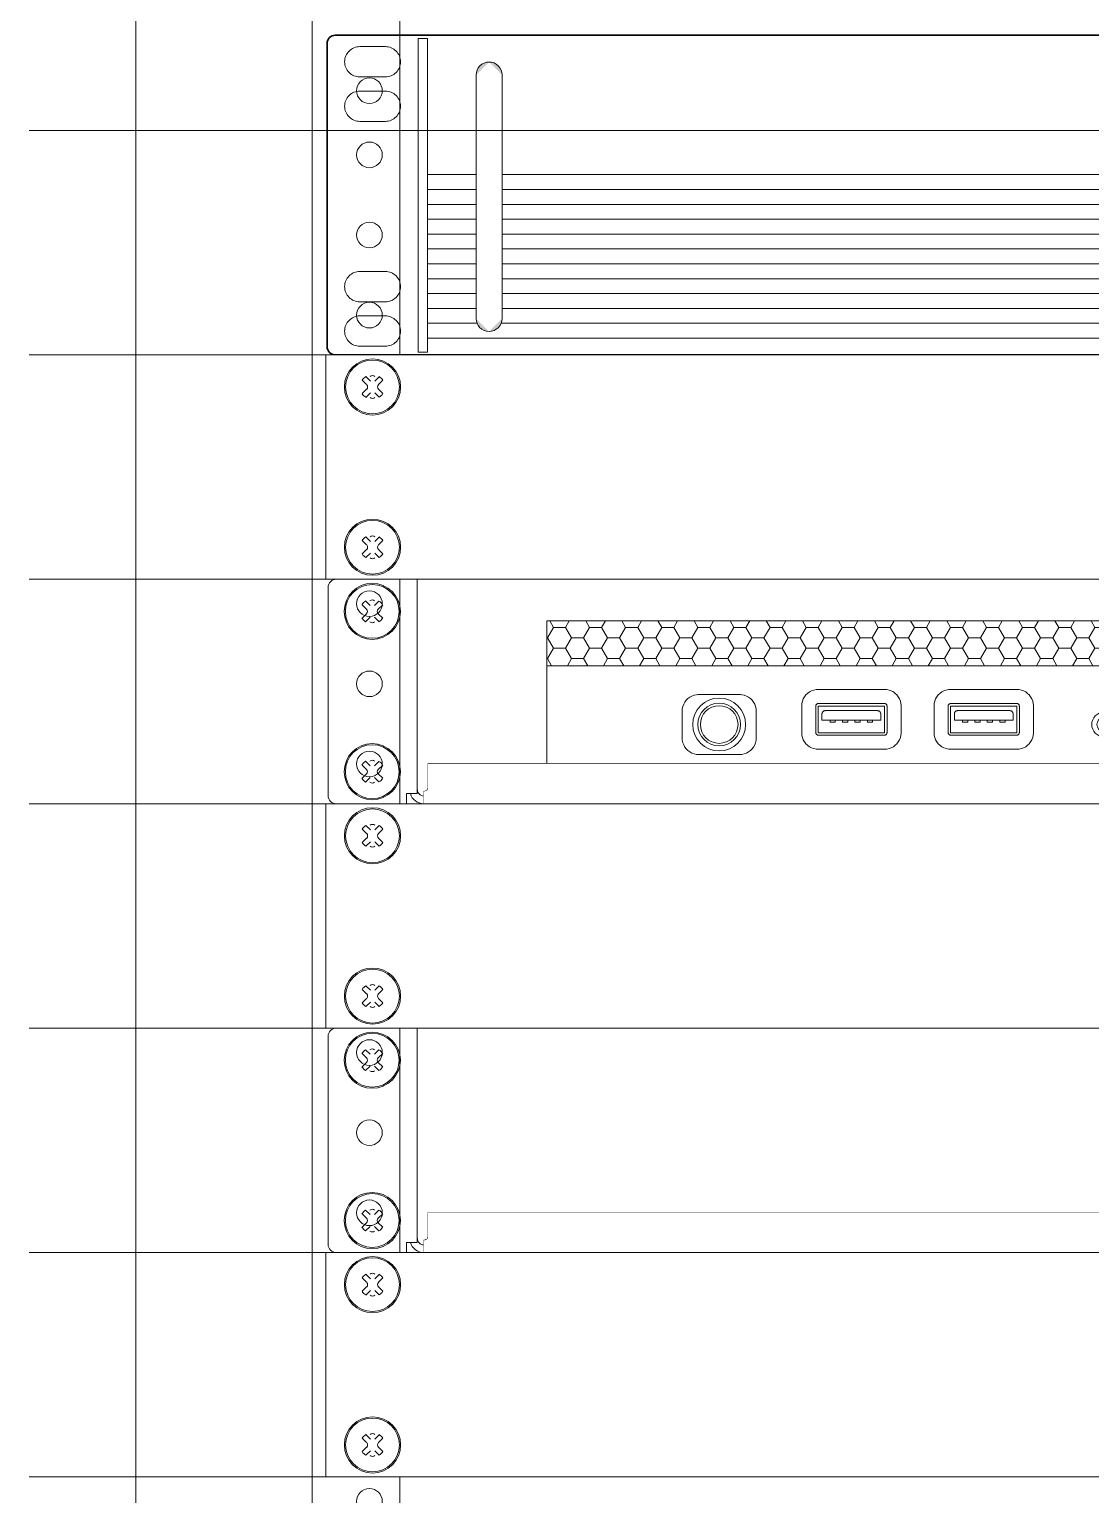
# Model space of a CAD drawing. Header units: millimetres. Extents: x -71336 to -33468, y -26189 to 22712.
# Drawn here: x -34597.8 to -34387.6, y -12856.8 to -12566.6 of the extents above; entities that cross this region are included whole.
import ezdxf

# ---------------------------------------------------------------- set-up
doc = ezdxf.new("R2010")
doc.units = ezdxf.units.MM
doc.set_wipeout_variables(frame=1)
doc.layers.add('PDF3_Geometry', color=7, linetype='Continuous')
doc.layers.add('PDF3_Solid Fills', color=7, linetype='Continuous')
doc.layers.add('SC - Equipment', color=7, linetype='Continuous', lineweight=13)
doc.layers.add('SC - Rack Layout - U-guides and centreline', color=5, linetype='Continuous', lineweight=13, plot=False)
doc.styles.add('ARIAL', font='arial.ttf')

# ---------------------------------------------------------------- blocks, each defined once
blk = doc.blocks.new('*U240')
at = {"layer": 'SC - Rack Layout - U-guides and centreline', "ltscale": 5}
blk.add_lwpolyline([(-300, 0), (300, 0)], dxfattribs=at)
blk = doc.blocks.new('*U241')
at = {"layer": 'SC - Rack Layout - U-guides and centreline', "color": 0, "linetype": 'ByBlock', "lineweight": -2, "transparency": 16777216}
for p in [(0, 666.75), (0, 622.3), (0, 577.85), (0, 533.4), (0, 488.95), (0, 444.5), (0, 400.05)]:
    blk.add_blockref('*U240', p, dxfattribs=at)
blk = doc.blocks.new('*U270')
at = {"layer": 'SC - Equipment'}
for p, q in [((-279.3873, 763.524), (-279.3873, 719.074)), ((-244.4623, 719.074), (-244.4623, 763.524)), ((-227.076, 763.524), (-227.076, 719.074)), ((-279.3873, 719.074), (-279.3873, 674.624)), ((-244.4623, 674.624), (-244.4623, 719.074)), ((-227.076, 719.074), (-227.076, 674.624)), ((-279.3873, 674.624), (-279.3873, 630.174)), ((-244.4623, 630.174), (-244.4623, 674.624)), ((-227.076, 674.624), (-227.076, 630.174)), ((-279.3873, 630.174), (-279.3873, 585.724)), ((-244.4623, 585.724), (-244.4623, 630.174)), ((-227.076, 630.174), (-227.076, 585.724)), ((-279.3873, 585.724), (-279.3873, 541.274)), ((-244.4623, 541.274), (-244.4623, 585.724)), ((-227.076, 585.724), (-227.076, 541.274)), ((-279.3873, 541.274), (-279.3873, 496.824)), ((-244.4623, 496.824), (-244.4623, 541.274)), ((-227.076, 541.274), (-227.076, 496.824)), ((-279.3873, 496.824), (-279.3873, 452.374)), ((-244.4623, 452.374), (-244.4623, 496.824)), ((-227.076, 496.824), (-227.076, 452.374)), ((-279.3873, 452.374), (-279.3873, 407.924)), ((-244.4623, 407.924), (-244.4623, 452.374)), ((-227.076, 452.374), (-227.076, 407.924))]:
    blk.add_line(p, q, dxfattribs=at)
for centre in [(-233.11485, 725.424), (-233.11485, 712.724), (-233.11485, 696.849), (-233.11485, 680.974), (-233.11485, 668.274), (-233.11485, 652.399), (-233.11485, 636.524), (-233.11485, 623.824), (-233.11485, 607.949), (-233.11485, 592.074), (-233.11485, 579.374), (-233.11485, 563.499), (-233.11485, 547.624), (-233.11485, 534.924), (-233.11485, 519.049), (-233.11485, 503.174), (-233.11485, 490.474), (-233.11485, 474.599), (-233.11485, 458.724), (-233.11485, 446.024)]:
    blk.add_circle(centre, 2.54, dxfattribs=at)
at = {"ltscale": 5, "style": 'ARIAL', "flags": 1}
blk.add_attdef('UNITS', (470.5, 46), '', height=9.73997, dxfattribs=at)
blk = doc.blocks.new('LG CVCA')
at = {"layer": 'PDF3_Solid Fills', "true_color": 0xffffff, "transparency": 33554559}
h = blk.add_hatch(color=7, dxfattribs=at)
h.paths.add_polyline_path([(-209.43, 4.64, 0.414229), (-206.85, 7.21)], flags=0)
h.paths.add_polyline_path([(-212, 7.21, 0.414122), (-209.43, 4.64)], flags=0)
h.paths.add_polyline_path([(-212, 7.21), (-212, 55.44)], flags=0)
h.paths.add_polyline_path([(-209.43, 58.01, 0.414229), (-212, 55.44)], flags=0)
h.paths.add_polyline_path([(-206.85, 55.44, 0.414335), (-209.43, 58.01)], flags=0)
at = {"layer": 'PDF3_Geometry', "lineweight": 35}
blk.add_lwpolyline([(241.5, 1.64, -0.41475), (239.86, 0), (-239.86, 0, -0.414753), (-241.5, 1.64), (-241.5, 61.68, -0.414378), (-239.86, 63.32), (239.86, 63.32, -0.414374), (241.5, 61.68)], format="xyb", close=True, dxfattribs=at)
at = {"layer": 'PDF3_Geometry', "lineweight": 18}
for points in [[(-235.03, 61.06), (-229.97, 61.06, -0.414323), (-226.97, 58.06, -0.414323), (-229.97, 55.06), (-235.03, 55.06, -0.414323), (-238.03, 58.06, -0.414323)], [(-209.43, 4.64, -0.414122), (-212, 7.21), (-212, 55.44, -0.414229), (-209.43, 58.01, -0.414335), (-206.85, 55.44), (-206.85, 7.21, -0.414229)], [(-235.03, 52.26), (-229.97, 52.26, -0.414323), (-226.97, 49.26, -0.414323), (-229.97, 46.26), (-235.03, 46.26, -0.414323), (-238.03, 49.26, -0.414323)], [(-235.03, 16.52), (-229.97, 16.52, -0.414323), (-226.97, 13.52, -0.414323), (-229.97, 10.52), (-235.03, 10.52, -0.414323), (-238.03, 13.52, -0.414323)], [(-235.03, 7.72), (-229.97, 7.72, -0.414323), (-226.97, 4.72, -0.414323), (-229.97, 1.72), (-235.03, 1.72, -0.414323), (-238.03, 4.72, -0.414323)]]:
    blk.add_lwpolyline(points, format="xyb", close=True, dxfattribs=at)
blk.add_lwpolyline([(-221.65, 0.52), (-223.5, 0.52), (-223.5, 62.7), (-221.65, 62.7)], close=True, dxfattribs=at)
for points in [[(-221.65, 35.7), (-212, 35.7)], [(-206.85, 35.7), (206.92, 35.7)], [(-221.65, 32.76), (-212, 32.76)], [(-206.85, 32.76), (206.92, 32.76)], [(-221.65, 29.81), (-212, 29.81)], [(-206.85, 29.81), (206.92, 29.81)], [(-221.65, 26.87), (-212, 26.87)], [(-206.85, 26.87), (206.92, 26.87)], [(-221.65, 23.92), (-212, 23.92)], [(-206.85, 23.92), (206.92, 23.92)], [(-221.65, 20.98), (-212, 20.98)], [(-206.85, 20.98), (206.92, 20.98)], [(-221.65, 18.04), (-212, 18.04)], [(-206.85, 18.04), (206.92, 18.04)], [(-221.65, 15.09), (-212, 15.09)], [(-206.85, 15.09), (206.92, 15.09)], [(-221.65, 12.15), (-212, 12.15)], [(-206.85, 12.15), (206.92, 12.15)], [(-221.65, 9.21), (-212, 9.21)], [(-206.85, 9.21), (206.92, 9.21)], [(-221.65, 6.26), (-211.82, 6.26)], [(-207.03, 6.26), (207.11, 6.26)], [(-221.65, 3.32), (221.5, 3.32)]]:
    blk.add_lwpolyline(points, dxfattribs=at)
blk = doc.blocks.new('1U BLANK PANEL - RACK LAYOUT')
blk.add_wipeout([(-241.3, 44.45), (241.3, 44.45), (241.3, 0), (-241.3, 0)])
at = {"layer": 'SC - Equipment'}
for p, q in [((-241.3, 0), (-241.3, 44.45)), ((-241.3, 44.45), (241.3, 44.45)), ((-233.23, 38.56), (-234.09, 39.42)), ((-232.49, 39.27), (-233.38, 40.16)), ((-230.74, 40.13), (-231.6, 39.27)), ((-230, 39.42), (-230.89, 38.56)), ((-233.23, 37.64), (-234.09, 36.78)), ((-232.49, 36.93), (-233.38, 36.04)), ((-230.74, 36.07), (-231.6, 36.93)), ((-230, 36.78), (-230.89, 37.64)), ((-233.23, 6.81), (-234.09, 7.67)), ((-233.23, 5.89), (-234.09, 5.03)), ((-232.49, 7.52), (-233.38, 8.41)), ((-230.74, 8.38), (-231.6, 7.52)), ((-230, 7.67), (-230.89, 6.81)), ((-230, 5.03), (-230.89, 5.89)), ((-232.49, 5.18), (-233.38, 4.29)), ((-230.74, 4.32), (-231.6, 5.18)), ((241.3, 0), (-241.3, 0)), ((-241.3, 0), (-241.3, 0))]:
    blk.add_line(p, q, dxfattribs=at)
for centre, major_axis, start_param, end_param in [((-232.06, 38.1), (5.56, 0), 0, 6.283185), ((-232.06, 38.1), (5.33, 0), 0, 6.283185), ((-232.06, 38.1), (2.44, 0), 2.143456, 2.563819), ((-233.66, 38.1), (0.635, 0), 5.497788, 7.068584), ((-232.06, 39.73), (0.635, 0), 0.785399, 2.356195), ((-230.43, 38.1), (0.635, 0), 2.356195, 3.926991), ((-232.06, 38.1), (2.44, 0), 0.57266, 0.993023), ((-232.06, 38.1), (2.44, 0), 3.719366, 4.139729), ((-232.06, 36.47), (0.635, 0), 3.926991, 5.497787), ((-232.06, 38.1), (2.44, 0), 5.290163, 5.710525), ((-232.06, 6.35), (5.56, 0), 0, 6.283185), ((-232.06, 6.35), (5.33, 0), 0, 6.283185), ((-232.06, 6.35), (2.44, 0), 2.143456, 2.563819), ((-233.66, 6.35), (0.635, 0), 5.497788, 7.068584), ((-232.06, 7.98), (0.635, 0), 0.785399, 2.356195), ((-230.43, 6.35), (0.635, 0), 2.356195, 3.926991), ((-232.06, 6.35), (2.44, 0), 0.57266, 0.993023), ((-232.06, 6.35), (2.44, 0), 3.719366, 4.139729), ((-232.06, 4.72), (0.635, 0), 3.926991, 5.497787), ((-232.06, 6.35), (2.44, 0), 5.290163, 5.710525)]:
    blk.add_ellipse(centre, major_axis=major_axis, ratio=1, start_param=start_param, end_param=end_param, dxfattribs=at)
blk = doc.blocks.new('*U281')
blk.add_blockref('1U BLANK PANEL - RACK LAYOUT', (0, -44.45))
blk = doc.blocks.new('MOOD MEDIA 246')
at = {"layer": 'SC - Equipment', "ltscale": 5}
h = blk.add_hatch(dxfattribs=at)
h.set_pattern_fill('HONEY', color=256, scale=0.75)
h.set_pattern_definition([(0, (34721.8029, 7083.4338), (3.571875, 2.06222298), [2.38125, -4.7625]), (120, (34721.8029, 7083.4338), (-3.57187499, 2.062223), [2.38125, -4.7625]), (60, (34721.8029, 7083.4338), (8e-09, 4.12444598), [-4.7625, 2.38125])])
h.paths.add_polyline_path([(-84, 27.19), (84, 27.19), (84, 36.08), (-84, 36.08)])
for p, q in [((-84, 36.08), (-84, 3.08)), ((84, 36.08), (-84, 36.08)), ((84, 36.08), (84, 3.08)), ((84, 3.08), (-84, 3.08)), ((0, 0), (-50, 0)), ((0, 0), (50, 0))]:
    blk.add_line(p, q, dxfattribs=at)
at = {"layer": 'SC - Equipment'}
for p, q in [((-29.53, 17.65), (-29.53, 16.42)), ((-17.9, 16.42), (-17.9, 17.65)), ((-17.16, 13.93), (-17.16, 19.2)), ((-3.32, 17.65), (-3.32, 16.42)), ((8.3, 16.42), (8.3, 17.65)), ((9.04, 13.93), (9.04, 19.2))]:
    blk.add_line(p, q, dxfattribs=at)
at = {"layer": 'SC - Equipment', "ltscale": 5}
for points in [[(-84, 27.19), (84, 27.19), (84, 36.08), (-84, 36.08)], [(-26.51, 3.08), (-23.49, 3.08), (-23.49, 1.49), (-26.51, 1.49)], [(23.49, 3.08), (26.51, 3.08), (26.51, 1.49), (23.49, 1.49)]]:
    blk.add_lwpolyline(points, close=True, dxfattribs=at)
at = {"layer": 'SC - Equipment'}
for points in [[(-54.1, 21.47), (-54.38, 21.45), (-54.84, 21.35), (-55.28, 21.19), (-55.69, 20.97), (-56.06, 20.69), (-56.39, 20.37), (-56.67, 20), (-56.91, 19.59), (-57.08, 19.14), (-57.19, 18.66), (-57.21, 18.38)], [(-45.66, 21.47), (-54.1, 21.47)], [(-42.54, 18.38), (-42.57, 18.66), (-42.68, 19.14), (-42.85, 19.59), (-43.08, 20), (-43.37, 20.37), (-43.7, 20.69), (-44.07, 20.96), (-44.48, 21.19), (-44.92, 21.35), (-45.38, 21.45), (-45.66, 21.47)], [(-30.43, 22.5), (-30.71, 22.48), (-31.17, 22.38), (-31.61, 22.22), (-32.02, 22), (-32.39, 21.72), (-32.72, 21.4), (-33.01, 21.03), (-33.24, 20.62), (-33.42, 20.17), (-33.52, 19.69), (-33.55, 19.41)], [(-16.99, 22.5), (-30.43, 22.5)], [(-13.88, 19.41), (-13.9, 19.69), (-14.01, 20.17), (-14.18, 20.62), (-14.42, 21.03), (-14.7, 21.4), (-15.03, 21.72), (-15.4, 22), (-15.81, 22.22), (-16.25, 22.38), (-16.72, 22.48), (-16.99, 22.5)], [(-4.23, 22.5), (-4.51, 22.48), (-4.97, 22.38), (-5.41, 22.22), (-5.82, 22), (-6.19, 21.72), (-6.52, 21.4), (-6.8, 21.03), (-7.04, 20.62), (-7.21, 20.17), (-7.32, 19.69), (-7.34, 19.41)], [(9.21, 22.5), (-4.23, 22.5)], [(12.32, 19.41), (12.3, 19.69), (12.19, 20.17), (12.02, 20.62), (11.78, 21.03), (11.5, 21.4), (11.17, 21.72), (10.8, 22), (10.39, 22.22), (9.95, 22.38), (9.49, 22.48), (9.21, 22.5)], [(-57.21, 18.38), (-57.22, 12.7)], [(-42.54, 12.71), (-42.54, 18.38)], [(-33.55, 19.41), (-33.55, 13.73)], [(-30.23, 19.72), (-30.31, 19.71), (-30.39, 19.7), (-30.46, 19.67), (-30.52, 19.64), (-30.58, 19.59), (-30.63, 19.54), (-30.68, 19.48), (-30.71, 19.42), (-30.74, 19.35), (-30.76, 19.28), (-30.76, 19.2)], [(-30.76, 19.2), (-30.76, 13.95)], [(-17.19, 19.72), (-30.23, 19.72)], [(-29.43, 17.99), (-29.44, 17.96), (-29.46, 17.94), (-29.47, 17.91), (-29.49, 17.87), (-29.5, 17.84), (-29.51, 17.81), (-29.51, 17.77), (-29.52, 17.74), (-29.52, 17.71), (-29.53, 17.68), (-29.53, 17.65)], [(-28.86, 18.3), (-28.92, 18.3), (-28.98, 18.29), (-29.04, 18.28), (-29.1, 18.26), (-29.16, 18.23), (-29.21, 18.2), (-29.26, 18.17), (-29.31, 18.13), (-29.36, 18.08), (-29.4, 18.04), (-29.43, 17.99)], [(-18.57, 18.3), (-28.86, 18.3)], [(-18, 17.99), (-18.03, 18.04), (-18.07, 18.08), (-18.11, 18.13), (-18.16, 18.17), (-18.21, 18.2), (-18.27, 18.23), (-18.33, 18.26), (-18.39, 18.28), (-18.45, 18.29), (-18.51, 18.3), (-18.57, 18.3)], [(-17.9, 17.65), (-17.9, 17.68), (-17.9, 17.71), (-17.9, 17.74), (-17.91, 17.77), (-17.92, 17.81), (-17.93, 17.84), (-17.94, 17.87), (-17.95, 17.91), (-17.97, 17.94), (-17.98, 17.96), (-18, 17.99)], [(-16.66, 19.2), (-16.67, 19.28), (-16.68, 19.35), (-16.71, 19.42), (-16.75, 19.48), (-16.79, 19.54), (-16.84, 19.59), (-16.9, 19.64), (-16.97, 19.67), (-17.04, 19.7), (-17.11, 19.71), (-17.19, 19.72)], [(-16.66, 13.95), (-16.66, 19.2)], [(-13.88, 13.74), (-13.88, 19.41)], [(-7.34, 19.41), (-7.35, 13.73)], [(-4.03, 19.72), (-4.11, 19.71), (-4.18, 19.7), (-4.25, 19.67), (-4.32, 19.64), (-4.38, 19.59), (-4.43, 19.54), (-4.48, 19.48), (-4.51, 19.42), (-4.54, 19.35), (-4.56, 19.28), (-4.56, 19.2)], [(-4.56, 19.2), (-4.56, 13.95)], [(9.01, 19.72), (-4.03, 19.72)], [(-3.23, 17.99), (-3.24, 17.96), (-3.26, 17.94), (-3.27, 17.91), (-3.28, 17.87), (-3.29, 17.84), (-3.3, 17.81), (-3.31, 17.77), (-3.32, 17.74), (-3.32, 17.71), (-3.32, 17.68), (-3.32, 17.65)], [(-2.65, 18.3), (-2.71, 18.3), (-2.77, 18.29), (-2.83, 18.28), (-2.89, 18.26), (-2.95, 18.23), (-3.01, 18.2), (-3.06, 18.17), (-3.11, 18.13), (-3.16, 18.08), (-3.19, 18.04), (-3.23, 17.99)], [(7.63, 18.3), (-2.65, 18.3)], [(8.2, 17.99), (8.17, 18.04), (8.13, 18.08), (8.09, 18.13), (8.04, 18.17), (7.99, 18.2), (7.93, 18.23), (7.87, 18.26), (7.81, 18.28), (7.75, 18.29), (7.69, 18.3), (7.63, 18.3)], [(8.3, 17.65), (8.3, 17.68), (8.3, 17.71), (8.3, 17.74), (8.29, 17.77), (8.28, 17.81), (8.27, 17.84), (8.26, 17.87), (8.25, 17.91), (8.24, 17.94), (8.22, 17.96), (8.2, 17.99)], [(9.54, 19.2), (9.53, 19.28), (9.52, 19.35), (9.49, 19.42), (9.46, 19.48), (9.41, 19.54), (9.36, 19.59), (9.3, 19.64), (9.23, 19.67), (9.16, 19.7), (9.09, 19.71), (9.01, 19.72)], [(9.54, 13.95), (9.54, 19.2)], [(12.32, 13.74), (12.32, 19.41)], [(-29.53, 16.42), (-17.9, 16.42)], [(-3.32, 16.42), (8.3, 16.42)], [(-57.21, 12.71), (-57.19, 12.43), (-57.08, 11.95), (-56.91, 11.5), (-56.67, 11.09), (-56.39, 10.72), (-56.06, 10.4), (-55.69, 10.13), (-55.28, 9.9), (-54.84, 9.74), (-54.38, 9.64), (-54.1, 9.62)], [(-45.66, 9.62), (-45.38, 9.64), (-44.92, 9.74), (-44.48, 9.9), (-44.07, 10.13), (-43.7, 10.4), (-43.37, 10.72), (-43.08, 11.09), (-42.85, 11.5), (-42.68, 11.95), (-42.57, 12.43), (-42.54, 12.71)], [(-33.55, 13.74), (-33.52, 13.46), (-33.42, 12.98), (-33.24, 12.53), (-33.01, 12.12), (-32.72, 11.75), (-32.39, 11.43), (-32.02, 11.16), (-31.61, 10.94), (-31.17, 10.77), (-30.71, 10.67), (-30.43, 10.65)], [(-30.76, 13.95), (-30.76, 13.88), (-30.74, 13.8), (-30.71, 13.73), (-30.68, 13.67), (-30.63, 13.61), (-30.58, 13.56), (-30.52, 13.52), (-30.46, 13.48), (-30.39, 13.46), (-30.31, 13.44), (-30.23, 13.43)], [(-30.23, 13.43), (-17.19, 13.43)], [(-17.19, 13.43), (-17.11, 13.44), (-17.04, 13.46), (-16.97, 13.48), (-16.9, 13.52), (-16.84, 13.56), (-16.79, 13.61), (-16.75, 13.67), (-16.71, 13.73), (-16.68, 13.8), (-16.67, 13.88), (-16.66, 13.95)], [(-16.99, 10.65), (-16.72, 10.67), (-16.25, 10.77), (-15.81, 10.94), (-15.4, 11.16), (-15.03, 11.43), (-14.7, 11.75), (-14.42, 12.12), (-14.18, 12.53), (-14.01, 12.98), (-13.9, 13.46), (-13.88, 13.74)], [(-7.34, 13.74), (-7.32, 13.46), (-7.21, 12.98), (-7.04, 12.53), (-6.8, 12.12), (-6.52, 11.75), (-6.19, 11.43), (-5.82, 11.16), (-5.41, 10.94), (-4.97, 10.77), (-4.51, 10.67), (-4.23, 10.65)], [(-4.56, 13.95), (-4.56, 13.88), (-4.54, 13.8), (-4.51, 13.73), (-4.48, 13.67), (-4.43, 13.61), (-4.38, 13.56), (-4.32, 13.52), (-4.25, 13.48), (-4.18, 13.46), (-4.11, 13.44), (-4.03, 13.43)], [(-4.03, 13.43), (9.01, 13.43)], [(9.01, 13.43), (9.09, 13.44), (9.16, 13.46), (9.23, 13.48), (9.3, 13.52), (9.36, 13.56), (9.41, 13.61), (9.46, 13.67), (9.49, 13.73), (9.52, 13.8), (9.53, 13.88), (9.54, 13.95)], [(9.21, 10.65), (9.49, 10.67), (9.95, 10.77), (10.39, 10.94), (10.8, 11.16), (11.17, 11.43), (11.5, 11.75), (11.78, 12.12), (12.02, 12.53), (12.19, 12.98), (12.3, 13.46), (12.32, 13.74)], [(-54.1, 9.62), (-45.66, 9.62)], [(-30.43, 10.65), (-16.99, 10.65)], [(-4.23, 10.65), (9.21, 10.65)]]:
    blk.add_lwpolyline(points, dxfattribs=at)
at = {"layer": 'SC - Equipment', "flags": 128}
for points in [[(-17.16, 19.2), (-30.26, 19.2)], [(-30.26, 19.2), (-30.26, 13.93)], [(9.04, 19.2), (-4.06, 19.2)], [(-4.06, 19.2), (-4.06, 13.93)], [(-27.94, 16.42), (-27.94, 16.01)], [(-27.94, 16.01), (-26.89, 16.01)], [(-26.89, 16.01), (-26.89, 16.42)], [(-25.47, 16.42), (-25.47, 16.01)], [(-25.47, 16.01), (-24.43, 16.01)], [(-24.43, 16.01), (-24.43, 16.42)], [(-23.01, 16.42), (-23.01, 16.01)], [(-23.01, 16.01), (-21.97, 16.01)], [(-21.97, 16.01), (-21.97, 16.42)], [(-20.55, 16.42), (-20.55, 16.01)], [(-20.55, 16.01), (-19.5, 16.01)], [(-19.5, 16.01), (-19.5, 16.42)], [(-1.73, 16.42), (-1.73, 16.01)], [(-1.73, 16.01), (-0.69, 16.01)], [(-0.69, 16.01), (-0.69, 16.42)], [(0.73, 16.42), (0.73, 16.01)], [(0.73, 16.01), (1.77, 16.01)], [(1.77, 16.01), (1.77, 16.42)], [(3.19, 16.42), (3.19, 16.01)], [(3.19, 16.01), (4.24, 16.01)], [(4.24, 16.01), (4.24, 16.42)], [(5.65, 16.42), (5.65, 16.01)], [(5.65, 16.01), (6.7, 16.01)], [(6.7, 16.01), (6.7, 16.42)], [(-30.26, 13.93), (-17.16, 13.93)], [(-4.06, 13.93), (9.04, 13.93)]]:
    blk.add_lwpolyline(points, dxfattribs=at)
at = {"layer": 'SC - Equipment', "ltscale": 5}
blk.add_lwpolyline([(-50, 0), (-50, 1.49), (50, 1.49), (50, 0)], dxfattribs=at)
for centre, radius in [((-49.88, 15.55), 5.23), ((-49.88, 15.55), 4.23), ((-49.88, 15.55), 3.73), ((26.28, 15.55), 2.41), ((36.82, 15.55), 2.41), ((26.28, 15.55), 1.41), ((36.82, 15.55), 1.41)]:
    blk.add_circle(centre, radius, dxfattribs=at)
blk = doc.blocks.new('1U RACK SHELF - RACK LAYOUT')
at = {"layer": 'SC - Equipment', "flags": 128}
for points in [[(-239.7, 44.45, 0.414214), (-241.3, 42.85)], [(-221.61, 2.77, 0.106933), (-221.52, 3.16)], [(-241.3, 1.59, 0.414214), (-239.7, 0)], [(-225.02, 2, 0.334713), (-222.36, 0)], [(-223.6, 2.77, 0.414214), (-222.36, 1.52)]]:
    blk.add_lwpolyline(points, format="xyb", dxfattribs=at)
for points in [[(-223.64, 44.45), (-239.7, 44.45)], [(-223.69, 2), (-223.64, 44.45)], [(-241.3, 42.85), (-241.3, 1.59)], [(-233.73, 38.56), (-234.59, 39.42)], [(-232.99, 39.27), (-233.88, 40.16)], [(-231.24, 40.13), (-232.1, 39.27)], [(-230.5, 39.42), (-231.39, 38.56)], [(-233.73, 37.64), (-234.59, 36.78)], [(-232.99, 36.93), (-233.88, 36.04)], [(-231.24, 36.07), (-232.1, 36.93)], [(-230.5, 36.78), (-231.39, 37.64)], [(-233.73, 6.81), (-234.59, 7.67)], [(-233.73, 5.89), (-234.59, 5.03)], [(-232.99, 7.52), (-233.88, 8.41)], [(-231.24, 8.38), (-232.1, 7.52)], [(-230.5, 7.67), (-231.39, 6.81)], [(-230.5, 5.03), (-231.39, 5.89)], [(-221.52, 7.95), (-221.52, 3.16)], [(221.58, 7.95), (-221.52, 7.95)], [(-232.99, 5.18), (-233.88, 4.29)], [(-231.24, 4.32), (-232.1, 5.18)], [(-225.77, 0), (-225.77, 2)], [(-225.77, 2), (-223.69, 2)], [(-223.69, 2.77), (-223.6, 2.77)], [(-222.36, 2.42), (-222.36, 0)], [(222.42, 0), (-222.36, 0)], [(-239.7, 0), (-225.77, 0)]]:
    blk.add_lwpolyline(points, dxfattribs=at)
at = {"layer": 'SC - Equipment'}
for points in [[(-222.06, 2.48), (-222.08, 2.47), (-222.11, 2.46), (-222.14, 2.46), (-222.17, 2.45), (-222.19, 2.44), (-222.22, 2.44), (-222.25, 2.43), (-222.28, 2.43), (-222.3, 2.43), (-222.33, 2.42), (-222.36, 2.42)], [(-221.61, 2.77), (-221.63, 2.74), (-221.65, 2.72), (-221.67, 2.69), (-221.69, 2.67), (-221.72, 2.65), (-221.74, 2.63), (-221.77, 2.61), (-221.8, 2.59), (-221.82, 2.58), (-221.85, 2.56), (-221.88, 2.55), (-221.91, 2.53), (-221.94, 2.52), (-221.97, 2.51), (-222, 2.5), (-222.03, 2.49), (-222.06, 2.48)]]:
    blk.add_lwpolyline(points, dxfattribs=at)
for centre, major_axis, start_param, end_param in [((-232.56, 38.1), (5.56, 0), 0, 6.283185), ((-232.56, 38.1), (5.33, 0), 0, 6.283185), ((-232.56, 38.1), (2.44, 0), 2.143456, 2.563819), ((-234.16, 38.1), (0.635, 0), 5.497788, 7.068584), ((-232.56, 39.72), (0.635, 0), 0.785399, 2.356195), ((-230.93, 38.1), (0.635, 0), 2.356195, 3.926991), ((-232.56, 38.1), (2.44, 0), 0.57266, 0.993023), ((-232.56, 38.1), (2.44, 0), 3.719366, 4.139729), ((-232.56, 36.47), (0.635, 0), 3.926991, 5.497787), ((-232.56, 38.1), (2.44, 0), 5.290163, 5.710525), ((-232.56, 6.35), (5.56, 0), 0, 6.283185), ((-232.56, 6.35), (5.33, 0), 0, 6.283185), ((-232.56, 6.35), (2.44, 0), 2.143456, 2.563819), ((-234.16, 6.35), (0.635, 0), 5.497788, 7.068584), ((-232.56, 7.97), (0.635, 0), 0.785399, 2.356195), ((-230.93, 6.35), (0.635, 0), 2.356195, 3.926991), ((-232.56, 6.35), (2.44, 0), 0.57266, 0.993023), ((-232.56, 6.35), (2.44, 0), 3.719366, 4.139729), ((-232.56, 4.72), (0.635, 0), 3.926991, 5.497787), ((-232.56, 6.35), (2.44, 0), 5.290163, 5.710525)]:
    blk.add_ellipse(centre, major_axis=major_axis, ratio=1, start_param=start_param, end_param=end_param, dxfattribs=at)
blk.add_wipeout([(-222.36, 0), (-222.36, 2.42), (-222.28, 2.43), (-222.18, 2.45), (-222.07, 2.47), (-221.97, 2.51), (-221.89, 2.54), (-221.82, 2.58), (-221.77, 2.61), (-221.71, 2.66), (-221.68, 2.68), (-221.64, 2.73), (-221.62, 2.75), (-221.61, 2.77), (-221.58, 2.84), (-221.56, 2.91), (-221.54, 2.99), (-221.53, 3.07), (-221.52, 3.15), (-221.52, 3.32), (-221.52, 7.95), (221.58, 7.95), (221.58, 3.16), (221.59, 3.08), (221.59, 3.03), (221.6, 2.98), (221.61, 2.93), (221.63, 2.87), (221.64, 2.84), (221.65, 2.81), (221.66, 2.79), (221.67, 2.77), (221.73, 2.7), (221.77, 2.67), (221.82, 2.62), (221.89, 2.58), (221.98, 2.54), (222.06, 2.5), (222.15, 2.47), (222.28, 2.44), (222.38, 2.43), (222.42, 2.42), (222.42, 0)])

msp = doc.modelspace()

# ---------------------------------------------------------------- block references
for name, p in [('LG CVCA', (-34297.305, -12631.067)), ('MOOD MEDIA 246', (-34411.305, -12719.824))]:
    msp.add_blockref(name, p)
at = {"layer": 'SC - Equipment'}
msp.add_blockref('*U270', (-34297.305, -13304.167), dxfattribs=at)
at = {"layer": 'SC - Rack Layout - U-guides and centreline'}
msp.add_blockref('*U241', (-34297.756, -13253.367), dxfattribs=at)

# ---------------------------------------------------------------- next in the draw order: block references
msp.add_blockref('1U RACK SHELF - RACK LAYOUT', (-34297.305, -12808.865))
at = {"layer": 'SC - Equipment'}
msp.add_blockref('*U281', (-34297.756, -12631.067), dxfattribs=at)

# ---------------------------------------------------------------- next in the draw order: block references
msp.add_blockref('1U RACK SHELF - RACK LAYOUT', (-34297.305, -12719.965))
msp.add_blockref('*U281', (-34297.756, -12808.867), dxfattribs=at)

# ---------------------------------------------------------------- next in the draw order: block references
msp.add_blockref('*U281', (-34297.756, -12719.967), dxfattribs=at)

doc.saveas('drawing.dxf')
